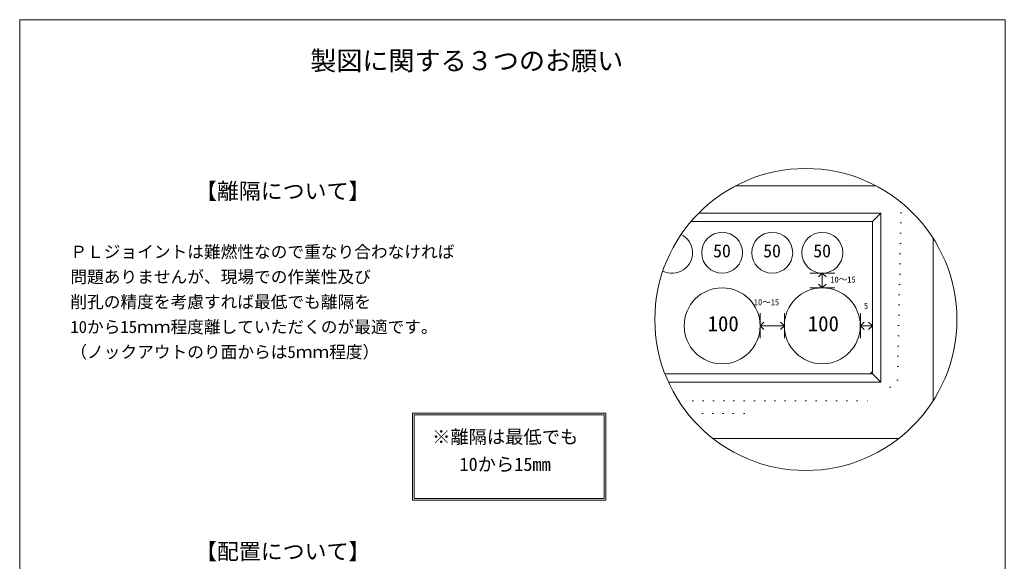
# Model space of a CAD drawing. Units: millimetres, scale not verified. Extents: x -4890 to 18490, y -2305 to 2305.
# Drawn here: x -4890 to -1830, y 624 to 2305 of the extents above; entities that cross this region are included whole.
import ezdxf
from ezdxf.enums import TextEntityAlignment as Align

# ---------------------------------------------------------------- set-up
doc = ezdxf.new("R2010")
doc.units = ezdxf.units.MM
doc.header["$LTSCALE"] = 10
doc.linetypes.add('DASHED1', pattern=[1.8, 1.2, -0.6])
doc.linetypes.add('USER5', pattern=[3.185, 0.01, -3.175])
for name, color, linetype, lineweight in [('0-2_waku', 7, 'Continuous', 18), ('0-3_gaikei', 7, 'Continuous', 18), ('0-4_kakure', 7, 'DASHED1', 5), ('0-5_sunpou', 7, 'Continuous', 5), ('0-7_hole', 7, 'Continuous', 18), ('0-8_uchigawa', 6, 'Continuous', 18), ('0-D_文字１', 7, 'Continuous', 18)]:
    doc.layers.add(name, color=color, linetype=linetype, lineweight=lineweight)
doc.styles.add('ＭＳ ゴシック', font='')
doc.styles.get('ＭＳ ゴシック').set_extended_font_data('MS Gothic')

# ---------------------------------------------------------------- blocks, each defined once
blk = doc.blocks.new('_Open90')
at = {"layer": '0-5_sunpou'}
blk.add_line((0, 0), (-1, 0), dxfattribs=at)
blk.add_lwpolyline([(-0.5, 0.5), (0, 0), (-0.5, -0.5)], dxfattribs=at)

msp = doc.modelspace()

# ---------------------------------------------------------------- linework, layer by layer
at = {"layer": '0-2_waku'}
for p, q in [((-4889.72, 2305.28), (-1829.72, 2305.28)), ((-4889.72, 2305.28), (-1829.72, 2305.28)), ((-4889.72, 2305.28), (-4889.72, -1969.72)), ((-1829.72, 2305.28), (-1829.72, -1969.72))]:
    msp.add_line(p, q, dxfattribs=at)
at = {"layer": '0-3_gaikei'}
for p, q in [((-2229.85, 1789), (-2667.98, 1789)), ((-2053.64, 1122.26), (-2053.64, 1626.63)), ((-2737.53, 1004.92), (-2160.31, 1004.92))]:
    msp.add_line(p, q, dxfattribs=at)
at = {"layer": '0-4_kakure', "linetype": 'USER5', "lineweight": 18}
for p, q in [((-2843.75, 1121.56), (-2799.55, 1121.56)), ((-2799.55, 1121.56), (-2229.31, 1121.56)), ((-2799.55, 1121.56), (-2229.31, 1121.56)), ((-2769.81, 1082.68), (-2772.95, 1035.55)), ((-2769.81, 1082.68), (-2666.13, 1082.68))]:
    msp.add_line(p, q, dxfattribs=at)
for points in [[(-2152.65, 1737.86), (-2164.51, 1186.36), (-2229.31, 1121.56)], [(-2769.81, 1082.68), (-2640.21, 1082.68), (-2601.33, 1121.56)]]:
    msp.add_lwpolyline(points, dxfattribs=at)
at = {"layer": '0-5_sunpou', "color": 150, "lineweight": 18}
for p, q in [((-2436.67, 1518.13), (-2358.91, 1518.13)), ((-2436.67, 1472.77), (-2358.91, 1472.77)), ((-2590.89, 1393.72), (-2590.89, 1315.96)), ((-2515.72, 1393.72), (-2515.72, 1315.96)), ((-2279.74, 1393.72), (-2279.74, 1315.96)), ((-2242.27, 1393.72), (-2242.27, 1315.96)), ((-2590.89, 1354.84), (-2515.72, 1354.84)), ((-2279.74, 1354.84), (-2242.27, 1354.84)), ((-2242.27, 1213.19), (-2249.43, 1205.8))]:
    msp.add_line(p, q, dxfattribs=at)
msp.add_circle((-2448.92, 1374.44), 468.88, dxfattribs=at)
at = {"layer": '0-7_hole'}
for centre, radius in [((-2708.83, 1581.64), 63.5), ((-2553.31, 1581.64), 63.5), ((-2397.79, 1581.64), 63.5), ((-2708.83, 1354.84), 117.94), ((-2397.79, 1354.84), 117.94)]:
    msp.add_circle(centre, radius, dxfattribs=at)
msp.add_arc((-2864.35, 1581.64), 63.5, 243.19936, 63.78529, dxfattribs=at)
at = {"layer": '0-8_uchigawa'}
for p, q in [((-2781.69, 1704.76), (-2216.35, 1704.76)), ((-2216.35, 1179.88), (-2216.35, 1704.76)), ((-2805.55, 1678.84), (-2799.55, 1678.84)), ((-2242.27, 1205.8), (-2242.27, 1678.84)), ((-2886.42, 1205.8), (-2799.55, 1205.8)), ((-2799.55, 1205.8), (-2242.27, 1205.8)), ((-2216.35, 1179.88), (-2242.27, 1205.8)), ((-2875.52, 1179.88), (-2799.55, 1179.88)), ((-2799.55, 1179.88), (-2216.35, 1179.88)), ((-3670.19, 1083.54), (-3070.19, 1083.54)), ((-3670.19, 813.54), (-3670.19, 1083.54)), ((-3665.19, 1078.54), (-3075.19, 1078.54)), ((-3665.19, 818.54), (-3665.19, 1078.54)), ((-3075.19, 818.54), (-3075.19, 1078.54)), ((-3070.19, 813.54), (-3070.19, 1083.54)), ((-3670.19, 813.54), (-3070.19, 813.54)), ((-3665.19, 818.54), (-3075.19, 818.54))]:
    msp.add_line(p, q, dxfattribs=at)
msp.add_lwpolyline([(-2799.55, 1678.84), (-2242.27, 1678.84), (-2216.35, 1704.76)], dxfattribs=at)

# ---------------------------------------------------------------- block references
at = {"layer": '0-5_sunpou', "xscale": 23.328, "yscale": 23.328}
for p, rotation in [((-2397.79, 1518.13), 90), ((-2397.79, 1472.77), 270), ((-2590.89, 1354.84), 180), ((-2279.74, 1354.84), 180)]:
    msp.add_blockref('_Open90', p, dxfattribs=dict(at, rotation=rotation))
for p in [(-2515.72, 1354.84), (-2242.27, 1354.84)]:
    msp.add_blockref('_Open90', p, dxfattribs=at)

# ---------------------------------------------------------------- texts
at = {"layer": '0-D_文字１', "style": 'ＭＳ ゴシック'}
for s, height, p in [('製図に関する３つのお願い', 59.38, (-3987.78, 2130.49)), ('【離隔について】', 49.88, (-4345.38, 1733.4)), ('ＰＬジョイントは難燃性なので重なり合わなければ', 38.01, (-4732.49, 1554.27)), ('50', 40.38, (-2736.81, 1555.27)), ('50', 40.38, (-2581.29, 1555.27)), ('50', 40.38, (-2425.77, 1555.27)), ('問題ありませんが、現場での作業性及び', 38.01, (-4732.49, 1476.51)), ('10～15', 19, (-2372.73, 1483.45)), ('削孔の精度を考慮すれば最低でも離隔を', 38.01, (-4732.49, 1398.75)), ('10～15', 19, (-2610.25, 1412.95)), ('5', 19, (-2268.58, 1401.92)), ('100', 47.51, (-2754.11, 1323.5)), ('100', 47.51, (-2443.07, 1323.5)), ('10から15ｍｍ程度離していただくのが最適です。', 38.01, (-4732.49, 1320.99)), ('（ノックアウトのり面からは5ｍｍ程度）', 38.01, (-4732.49, 1243.23)), ('※離隔は最低でも', 41.57, (-3609.27, 976.72)), ('\u3000 10から15mm', 41.57, (-3609.27, 891.67)), ('【配置について】', 49.88, (-4345.38, 614.54))]:
    msp.add_text(s, height=height, dxfattribs=at).set_placement(p, align=Align.BOTTOM_LEFT)

doc.saveas('drawing.dxf')
